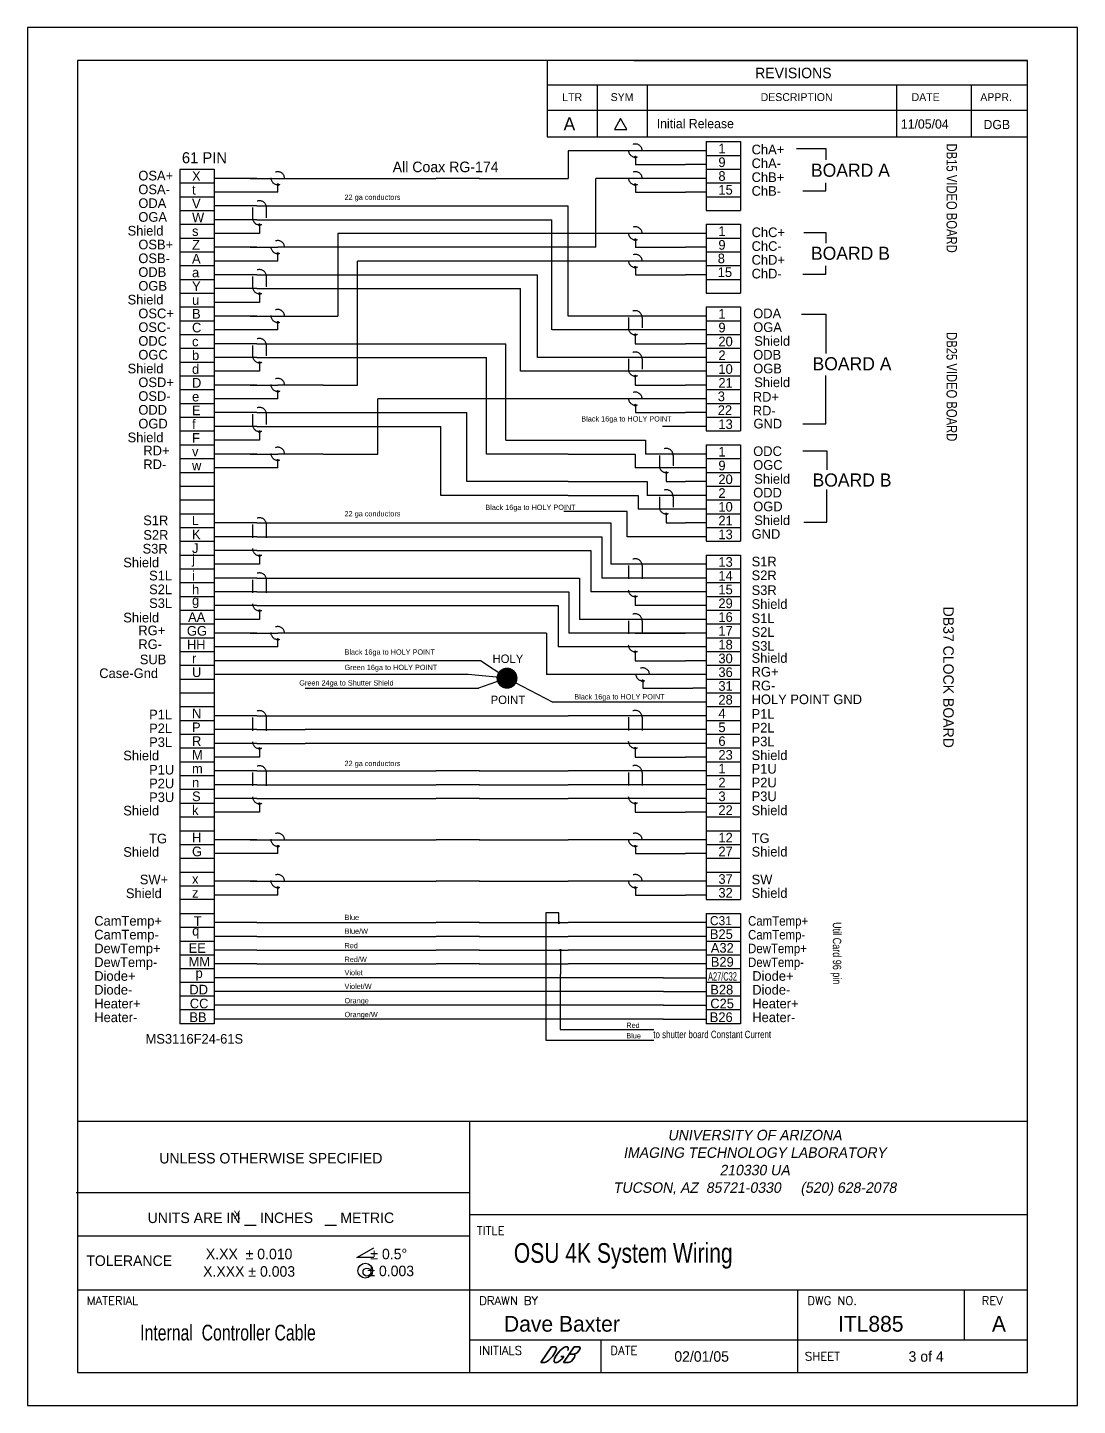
# Model space of a CAD drawing. Extents: x -3.1 to 39.9, y -12.3 to 16.6.
# Drawn here: x -0.34 to 7.66, y -12.25 to -1.75 of the extents above; entities that cross this region are included whole.
import ezdxf
from ezdxf.enums import TextEntityAlignment as Align

# ---------------------------------------------------------------- set-up
doc = ezdxf.new("R2010")
doc.units = 0
doc.header["$LTSCALE"] = 0.35
doc.header["$MEASUREMENT"] = 0
doc.linetypes.add('HIDDEN', pattern=[0.375, 0.25, -0.125])
doc.layers.add('SHEET', color=5, linetype='Continuous')
doc.styles.add('dboSignature', font='scriptc.shx', dxfattribs={"width": 0.8, "oblique": 25})
doc.styles.add('Roman', font='romans')
doc.styles.add('TECHNIC', font='te______.pfb', dxfattribs={"oblique": 10, "height": 0.18})

msp = doc.modelspace()

# ---------------------------------------------------------------- linework, layer by layer
for p, q in [((4.83, -2.619), (4.83, -3.144)), ((4.83, -2.619), (5.092, -2.619)), ((5.092, -2.619), (5.092, -3.144)), ((4.498, -2.689), (3.779, -2.689)), ((3.779, -2.689), (3.779, -2.899)), ((4.829, -2.689), (4.498, -2.689)), ((4.83, -2.724), (5.092, -2.724)), ((5.517, -2.672), (5.742, -2.672)), ((5.742, -2.672), (5.742, -2.759)), ((0.819, -2.829), (0.819, -9.341)), ((0.819, -2.829), (1.081, -2.829)), ((1.081, -2.829), (1.081, -9.341)), ((4.29, -2.794), (4.289, -2.794)), ((4.29, -2.737), (4.29, -2.794)), ((4.29, -2.794), (4.671, -2.794)), ((4.829, -2.794), (4.671, -2.794)), ((4.83, -2.829), (5.092, -2.829)), ((0.819, -2.934), (1.081, -2.934)), ((1.407, -2.899), (1.081, -2.899)), ((1.356, -2.899), (2.773, -2.899)), ((3.103, -2.899), (2.773, -2.899)), ((3.1, -2.899), (3.779, -2.899)), ((4.498, -2.899), (3.989, -2.899)), ((3.989, -3.424), (3.989, -2.899)), ((4.83, -2.899), (4.498, -2.899)), ((4.83, -2.934), (5.092, -2.934)), ((5.742, -2.995), (5.742, -2.933)), ((0.819, -3.039), (1.081, -3.039)), ((1.565, -3.004), (1.081, -3.004)), ((1.565, -3.004), (1.565, -2.947)), ((4.29, -2.947), (4.29, -3.004)), ((4.29, -3.004), (4.671, -3.004)), ((4.83, -3.004), (4.671, -3.004)), ((4.83, -3.039), (5.092, -3.039)), ((5.567, -2.995), (5.742, -2.995)), ((0.819, -3.144), (1.081, -3.144)), ((1.407, -3.109), (1.081, -3.109)), ((1.407, -3.109), (3.779, -3.109)), ((3.779, -3.949), (3.779, -3.109)), ((4.83, -3.144), (5.092, -3.144)), ((0.819, -3.249), (1.081, -3.249)), ((1.407, -3.214), (1.081, -3.214)), ((1.407, -3.214), (3.653, -3.214)), ((1.426, -3.253), (1.426, -3.319)), ((3.653, -4.054), (3.653, -3.214)), ((4.83, -3.249), (4.83, -3.774)), ((4.83, -3.249), (5.092, -3.249)), ((5.092, -3.249), (5.092, -3.774)), ((0.819, -3.354), (1.081, -3.354)), ((1.426, -3.319), (1.081, -3.319)), ((3.779, -3.319), (2.024, -3.319)), ((2.024, -3.319), (2.024, -3.949)), ((4.498, -3.319), (3.779, -3.319)), ((4.829, -3.319), (4.498, -3.319)), ((4.83, -3.354), (5.092, -3.354)), ((5.573, -3.311), (5.742, -3.311)), ((5.742, -3.311), (5.742, -3.392)), ((0.819, -3.459), (1.081, -3.459)), ((1.407, -3.424), (1.081, -3.424)), ((1.356, -3.424), (1.565, -3.424)), ((3.989, -3.424), (1.565, -3.424)), ((4.29, -3.424), (4.289, -3.424)), ((4.29, -3.367), (4.29, -3.424)), ((4.29, -3.424), (4.671, -3.424)), ((4.829, -3.424), (4.671, -3.424)), ((4.83, -3.459), (5.092, -3.459)), ((0.819, -3.564), (1.081, -3.564)), ((1.565, -3.529), (1.081, -3.529)), ((1.565, -3.529), (1.565, -3.472)), ((4.498, -3.529), (2.173, -3.529)), ((2.173, -4.474), (2.173, -3.529)), ((4.829, -3.529), (4.498, -3.529)), ((4.83, -3.564), (5.092, -3.564)), ((5.742, -3.629), (5.742, -3.567)), ((0.819, -3.669), (1.081, -3.669)), ((1.407, -3.634), (1.081, -3.634)), ((1.407, -3.634), (3.545, -3.634)), ((3.545, -4.264), (3.545, -3.634)), ((4.29, -3.577), (4.29, -3.634)), ((4.29, -3.634), (4.671, -3.634)), ((4.829, -3.634), (4.671, -3.634)), ((4.83, -3.669), (5.092, -3.669)), ((5.567, -3.629), (5.742, -3.629)), ((0.819, -3.774), (1.081, -3.774)), ((1.407, -3.739), (1.081, -3.739)), ((1.407, -3.739), (3.414, -3.739)), ((1.426, -3.778), (1.426, -3.844)), ((3.414, -4.369), (3.414, -3.739)), ((4.83, -3.774), (5.092, -3.774)), ((0.819, -3.879), (1.081, -3.879)), ((1.426, -3.844), (1.081, -3.844)), ((4.83, -3.879), (4.83, -4.824)), ((4.83, -3.879), (5.092, -3.879)), ((5.092, -3.879), (5.092, -4.824)), ((0.819, -3.984), (1.081, -3.984)), ((1.407, -3.949), (1.081, -3.949)), ((1.356, -3.949), (2.024, -3.949)), ((4.498, -3.949), (3.779, -3.949)), ((4.83, -3.949), (4.498, -3.949)), ((4.83, -3.984), (5.092, -3.984)), ((5.555, -3.933), (5.742, -3.933)), ((5.742, -3.933), (5.742, -4.233)), ((0.819, -4.089), (1.081, -4.089)), ((1.565, -4.054), (1.081, -4.054)), ((1.565, -4.054), (1.565, -3.997)), ((4.498, -4.054), (3.653, -4.054)), ((4.289, -4.091), (4.289, -4.159)), ((4.829, -4.054), (4.498, -4.054)), ((4.83, -4.089), (5.092, -4.089)), ((0.819, -4.194), (1.081, -4.194)), ((1.407, -4.159), (1.081, -4.159)), ((1.407, -4.159), (3.304, -4.159)), ((3.304, -4.895), (3.304, -4.159)), ((4.289, -4.159), (4.671, -4.159)), ((4.83, -4.159), (4.671, -4.159)), ((4.83, -4.194), (5.092, -4.194)), ((0.819, -4.299), (1.081, -4.299)), ((1.407, -4.264), (1.081, -4.264)), ((1.407, -4.264), (3.156, -4.264)), ((1.426, -4.303), (1.426, -4.369)), ((3.156, -5), (3.156, -4.264)), ((4.498, -4.264), (3.545, -4.264)), ((4.83, -4.264), (4.498, -4.264)), ((4.83, -4.299), (5.092, -4.299)), ((0.819, -4.404), (1.081, -4.404)), ((1.426, -4.369), (1.081, -4.369)), ((4.498, -4.369), (3.414, -4.369)), ((4.289, -4.406), (4.289, -4.474)), ((4.829, -4.369), (4.498, -4.369)), ((4.83, -4.404), (5.092, -4.404)), ((5.742, -4.77), (5.742, -4.401)), ((0.819, -4.509), (1.081, -4.509)), ((1.407, -4.474), (1.081, -4.474)), ((1.356, -4.474), (1.565, -4.474)), ((1.91, -4.474), (1.565, -4.474)), ((1.91, -4.474), (2.173, -4.474)), ((4.289, -4.474), (4.671, -4.474)), ((4.83, -4.474), (4.671, -4.474)), ((4.83, -4.509), (5.092, -4.509)), ((0.819, -4.614), (1.081, -4.614)), ((1.565, -4.579), (1.081, -4.579)), ((1.565, -4.579), (1.565, -4.523)), ((4.498, -4.579), (2.328, -4.579)), ((2.328, -5), (2.328, -4.579)), ((4.829, -4.579), (4.498, -4.579)), ((4.83, -4.614), (5.092, -4.614)), ((0.819, -4.719), (1.081, -4.719)), ((1.407, -4.684), (1.081, -4.684)), ((1.407, -4.684), (3.005, -4.684)), ((3.005, -5.21), (3.005, -4.684)), ((4.29, -4.628), (4.29, -4.684)), ((4.29, -4.684), (4.671, -4.684)), ((4.829, -4.684), (4.671, -4.684)), ((4.83, -4.719), (5.092, -4.719)), ((0.819, -4.824), (1.081, -4.824)), ((1.407, -4.789), (1.081, -4.789)), ((1.407, -4.789), (2.807, -4.789)), ((1.426, -4.829), (1.426, -4.895)), ((2.807, -5.315), (2.807, -4.789)), ((4.829, -4.789), (4.498, -4.789)), ((4.83, -4.824), (5.092, -4.824)), ((5.567, -4.77), (5.742, -4.77)), ((0.819, -4.929), (1.081, -4.929)), ((1.426, -4.895), (1.081, -4.895)), ((3.304, -4.895), (4.367, -4.895)), ((4.367, -4.895), (4.367, -5)), ((4.83, -4.929), (4.83, -5.665)), ((4.83, -4.929), (5.092, -4.929)), ((5.092, -4.929), (5.092, -5.665)), ((0.819, -5.034), (1.081, -5.034)), ((1.407, -5), (1.081, -5)), ((1.356, -5), (1.565, -5)), ((1.91, -5), (1.565, -5)), ((1.91, -5), (2.328, -5)), ((3.779, -5), (3.156, -5)), ((3.779, -5), (4.289, -5)), ((4.289, -5), (4.289, -5.105)), ((4.735, -5), (4.367, -5)), ((4.83, -5), (4.735, -5)), ((4.83, -5.034), (5.092, -5.034)), ((4.83, -5.034), (5.092, -5.034)), ((5.567, -4.976), (5.748, -4.976)), ((5.748, -4.976), (5.748, -5.12)), ((0.819, -5.14), (1.081, -5.14)), ((1.565, -5.105), (1.081, -5.105)), ((1.565, -5.105), (1.565, -5.048)), ((4.735, -5.105), (4.289, -5.105)), ((4.526, -5.141), (4.526, -5.21)), ((4.829, -5.105), (4.735, -5.105)), ((4.83, -5.14), (5.092, -5.14)), ((0.819, -5.245), (1.081, -5.245)), ((3.779, -5.21), (3.005, -5.21)), ((3.779, -5.21), (4.379, -5.21)), ((4.379, -5.21), (4.379, -5.315)), ((4.526, -5.21), (4.671, -5.21)), ((4.83, -5.21), (4.671, -5.21)), ((4.83, -5.245), (5.092, -5.245)), ((0.819, -5.35), (1.081, -5.35)), ((3.779, -5.315), (2.807, -5.315)), ((3.779, -5.315), (4.312, -5.315)), ((4.312, -5.315), (4.312, -5.42)), ((4.735, -5.315), (4.379, -5.315)), ((4.83, -5.315), (4.735, -5.315)), ((4.83, -5.35), (5.092, -5.35)), ((5.748, -5.518), (5.748, -5.269)), ((0.819, -5.455), (1.081, -5.455)), ((4.228, -5.437), (3.746, -5.437)), ((4.228, -5.63), (4.228, -5.437)), ((4.735, -5.42), (4.312, -5.42)), ((4.526, -5.456), (4.526, -5.525)), ((4.829, -5.42), (4.735, -5.42)), ((4.83, -5.455), (5.092, -5.455)), ((0.819, -5.56), (1.081, -5.56)), ((1.407, -5.525), (1.081, -5.525)), ((1.407, -5.525), (4.104, -5.525)), ((4.104, -5.525), (4.104, -5.84)), ((4.526, -5.525), (4.671, -5.525)), ((4.83, -5.525), (4.671, -5.525)), ((4.83, -5.56), (5.092, -5.56)), ((5.573, -5.518), (5.748, -5.518)), ((0.819, -5.665), (1.081, -5.665)), ((1.407, -5.63), (1.081, -5.63)), ((1.407, -5.63), (4.034, -5.63)), ((4.034, -5.63), (4.034, -5.945)), ((4.498, -5.63), (4.228, -5.63)), ((4.829, -5.63), (4.498, -5.63)), ((4.83, -5.665), (5.092, -5.665)), ((0.819, -5.77), (1.081, -5.77)), ((1.407, -5.735), (1.081, -5.735)), ((1.407, -5.735), (3.951, -5.735)), ((1.426, -5.774), (1.426, -5.84)), ((3.951, -5.735), (3.951, -6.05)), ((4.83, -5.77), (4.83, -8.395)), ((4.83, -5.77), (5.092, -5.77)), ((5.092, -5.77), (5.092, -8.395)), ((0.819, -5.875), (1.081, -5.875)), ((1.426, -5.84), (1.081, -5.84)), ((4.498, -5.84), (4.104, -5.84)), ((4.829, -5.84), (4.498, -5.84)), ((4.83, -5.875), (5.092, -5.875)), ((0.819, -5.98), (1.081, -5.98)), ((1.407, -5.945), (1.081, -5.945)), ((1.407, -5.945), (3.865, -5.945)), ((3.865, -5.945), (3.865, -6.26)), ((4.498, -5.945), (4.034, -5.945)), ((4.829, -5.945), (4.498, -5.945)), ((4.83, -5.98), (5.092, -5.98)), ((4.83, -5.98), (5.092, -5.98)), ((0.819, -6.085), (1.081, -6.085)), ((1.407, -6.05), (1.081, -6.05)), ((1.407, -6.05), (3.782, -6.05)), ((3.782, -6.05), (3.782, -6.365)), ((4.498, -6.05), (3.951, -6.05)), ((4.289, -6.086), (4.289, -6.155)), ((4.829, -6.05), (4.498, -6.05)), ((4.83, -6.085), (5.092, -6.085)), ((0.819, -6.19), (1.081, -6.19)), ((1.407, -6.155), (1.081, -6.155)), ((1.407, -6.155), (3.701, -6.155)), ((1.426, -6.194), (1.426, -6.26)), ((3.701, -6.155), (3.701, -6.47)), ((4.829, -6.155), (4.289, -6.155)), ((4.83, -6.19), (5.092, -6.19)), ((0.819, -6.295), (1.081, -6.295)), ((1.426, -6.26), (1.081, -6.26)), ((4.498, -6.26), (3.865, -6.26)), ((4.829, -6.26), (4.498, -6.26)), ((4.83, -6.295), (5.092, -6.295)), ((0.819, -6.4), (1.081, -6.4)), ((1.407, -6.365), (1.081, -6.365)), ((1.356, -6.365), (1.565, -6.365)), ((3.614, -6.365), (1.565, -6.365)), ((3.614, -6.365), (3.614, -6.68)), ((4.498, -6.365), (3.782, -6.365)), ((4.289, -6.365), (4.671, -6.365)), ((4.829, -6.365), (4.498, -6.365)), ((4.83, -6.4), (5.092, -6.4)), ((0.819, -6.505), (1.081, -6.505)), ((1.565, -6.47), (1.081, -6.47)), ((1.565, -6.47), (1.565, -6.413)), ((4.498, -6.47), (3.701, -6.47)), ((4.289, -6.507), (4.289, -6.575)), ((4.829, -6.47), (4.498, -6.47)), ((4.83, -6.505), (5.092, -6.505)), ((0.819, -6.61), (1.081, -6.61)), ((3.11, -6.575), (1.081, -6.575)), ((3.312, -6.708), (3.11, -6.575)), ((4.289, -6.575), (4.671, -6.575)), ((4.829, -6.575), (4.671, -6.575)), ((4.83, -6.61), (5.092, -6.61)), ((0.819, -6.715), (1.081, -6.715)), ((3.016, -6.68), (1.081, -6.68)), ((3.312, -6.708), (3.016, -6.68)), ((3.312, -6.708), (3.096, -6.785)), ((3.312, -6.708), (3.662, -6.89)), ((4.555, -6.68), (3.614, -6.68)), ((4.83, -6.68), (4.555, -6.68)), ((4.83, -6.715), (5.092, -6.715)), ((0.819, -6.82), (1.081, -6.82)), ((1.773, -6.785), (2.57, -6.785)), ((2.57, -6.785), (3.096, -6.785)), ((4.346, -6.728), (4.346, -6.785)), ((4.346, -6.785), (4.727, -6.785)), ((4.83, -6.785), (4.727, -6.785)), ((4.83, -6.82), (5.092, -6.82)), ((0.819, -6.925), (1.081, -6.925)), ((4.829, -6.89), (3.662, -6.89)), ((4.83, -6.925), (5.092, -6.925)), ((0.819, -7.03), (1.081, -7.03)), ((1.407, -6.995), (1.081, -6.995)), ((1.407, -6.995), (1.773, -6.995)), ((1.773, -6.995), (3.779, -6.995)), ((4.498, -6.995), (3.779, -6.995)), ((4.829, -6.995), (4.498, -6.995)), ((4.83, -7.03), (5.092, -7.03)), ((0.819, -7.135), (1.081, -7.135)), ((1.407, -7.1), (1.081, -7.1)), ((1.407, -7.1), (1.773, -7.1)), ((3.779, -7.1), (1.773, -7.1)), ((4.498, -7.1), (3.779, -7.1)), ((4.829, -7.1), (4.498, -7.1)), ((4.83, -7.135), (5.092, -7.135)), ((0.819, -7.24), (1.081, -7.24)), ((1.407, -7.205), (1.081, -7.205)), ((1.407, -7.205), (1.773, -7.205)), ((1.426, -7.244), (1.426, -7.31)), ((3.779, -7.205), (1.773, -7.205)), ((4.498, -7.205), (3.779, -7.205)), ((4.289, -7.242), (4.289, -7.31)), ((4.829, -7.205), (4.498, -7.205)), ((4.83, -7.24), (5.092, -7.24)), ((0.819, -7.345), (1.081, -7.345)), ((1.426, -7.31), (1.081, -7.31)), ((4.289, -7.31), (4.671, -7.31)), ((4.829, -7.31), (4.671, -7.31)), ((4.83, -7.345), (5.092, -7.345)), ((0.819, -7.45), (1.081, -7.45)), ((1.407, -7.415), (1.081, -7.415)), ((1.407, -7.415), (2.773, -7.415)), ((3.103, -7.415), (2.773, -7.415)), ((3.1, -7.415), (3.779, -7.415)), ((4.498, -7.415), (3.779, -7.415)), ((4.829, -7.415), (4.498, -7.415)), ((4.83, -7.45), (5.092, -7.45)), ((0.819, -7.555), (1.081, -7.555)), ((1.407, -7.52), (1.081, -7.52)), ((1.407, -7.52), (2.773, -7.52)), ((3.103, -7.52), (2.773, -7.52)), ((3.1, -7.52), (3.779, -7.52)), ((4.498, -7.52), (3.779, -7.52)), ((4.829, -7.52), (4.498, -7.52)), ((4.83, -7.555), (5.092, -7.555)), ((0.819, -7.66), (1.081, -7.66)), ((1.407, -7.625), (1.081, -7.625)), ((1.407, -7.625), (2.773, -7.625)), ((1.426, -7.665), (1.426, -7.73)), ((3.103, -7.625), (2.773, -7.625)), ((3.1, -7.625), (3.779, -7.625)), ((4.498, -7.625), (3.779, -7.625)), ((4.289, -7.662), (4.289, -7.73)), ((4.829, -7.625), (4.498, -7.625)), ((4.83, -7.66), (5.092, -7.66)), ((0.819, -7.765), (1.081, -7.765)), ((1.426, -7.73), (1.081, -7.73)), ((4.289, -7.73), (4.671, -7.73)), ((4.829, -7.73), (4.671, -7.73)), ((4.83, -7.765), (5.092, -7.765)), ((0.819, -7.87), (1.081, -7.87)), ((0.819, -7.87), (1.081, -7.87)), ((4.83, -7.87), (5.092, -7.87)), ((0.819, -7.975), (1.081, -7.975)), ((1.407, -7.94), (1.081, -7.94)), ((1.356, -7.94), (2.773, -7.94)), ((3.103, -7.94), (2.773, -7.94)), ((3.1, -7.94), (3.779, -7.94)), ((4.498, -7.94), (3.779, -7.94)), ((4.829, -7.94), (4.498, -7.94)), ((4.83, -7.975), (5.092, -7.975)), ((0.819, -8.08), (1.081, -8.08)), ((1.565, -8.045), (1.081, -8.045)), ((1.565, -8.045), (1.565, -7.989)), ((4.29, -7.989), (4.29, -8.045)), ((4.29, -8.045), (4.671, -8.045)), ((4.829, -8.045), (4.671, -8.045)), ((4.83, -8.08), (5.092, -8.08)), ((0.819, -8.185), (1.081, -8.185)), ((4.83, -8.185), (5.092, -8.185)), ((0.819, -8.29), (1.081, -8.29)), ((1.407, -8.256), (1.081, -8.256)), ((1.356, -8.256), (2.773, -8.256)), ((3.103, -8.256), (2.773, -8.256)), ((3.1, -8.256), (3.779, -8.256)), ((4.498, -8.256), (3.779, -8.256)), ((4.829, -8.256), (4.498, -8.256)), ((4.83, -8.29), (5.092, -8.29)), ((1.081, -8.395), (0.819, -8.395)), ((1.565, -8.361), (1.081, -8.361)), ((1.565, -8.361), (1.565, -8.304)), ((4.29, -8.304), (4.29, -8.361)), ((4.29, -8.361), (4.671, -8.361)), ((4.829, -8.361), (4.671, -8.361)), ((4.83, -8.395), (5.092, -8.395)), ((0.819, -8.501), (1.081, -8.501)), ((3.608, -8.495), (3.608, -9.466)), ((3.706, -8.495), (3.608, -8.495)), ((3.706, -8.571), (3.706, -8.495)), ((4.83, -8.501), (4.83, -9.341)), ((4.83, -8.501), (5.092, -8.501)), ((5.092, -8.501), (5.092, -9.341)), ((0.819, -8.606), (1.081, -8.606)), ((1.407, -8.571), (1.081, -8.571)), ((1.407, -8.571), (2.773, -8.571)), ((3.103, -8.571), (2.773, -8.571)), ((3.1, -8.571), (3.779, -8.571)), ((4.498, -8.571), (3.779, -8.571)), ((4.829, -8.571), (4.498, -8.571)), ((4.83, -8.606), (5.092, -8.606)), ((0.819, -8.711), (1.081, -8.711)), ((1.407, -8.676), (1.081, -8.676)), ((1.407, -8.676), (2.773, -8.676)), ((3.103, -8.676), (2.773, -8.676)), ((3.1, -8.676), (3.779, -8.676)), ((4.498, -8.676), (3.779, -8.676)), ((4.829, -8.676), (4.498, -8.676)), ((4.83, -8.711), (5.092, -8.711)), ((0.819, -8.816), (1.081, -8.816)), ((1.407, -8.781), (1.081, -8.781)), ((1.407, -8.781), (2.773, -8.781)), ((3.103, -8.781), (2.773, -8.781)), ((3.1, -8.781), (3.779, -8.781)), ((3.72, -8.781), (3.72, -8.963)), ((4.498, -8.781), (3.779, -8.781)), ((4.829, -8.781), (4.498, -8.781)), ((4.83, -8.816), (5.092, -8.816)), ((0.819, -8.921), (1.081, -8.921)), ((1.407, -8.886), (1.081, -8.886)), ((1.407, -8.886), (2.773, -8.886)), ((3.103, -8.886), (2.773, -8.886)), ((3.1, -8.886), (3.779, -8.886)), ((4.498, -8.886), (3.779, -8.886)), ((4.829, -8.886), (4.498, -8.886)), ((4.83, -8.921), (5.092, -8.921)), ((1.081, -9.026), (0.819, -9.026)), ((4.504, -8.991), (1.081, -8.991)), ((3.716, -8.963), (3.716, -9.386)), ((3.72, -8.963), (3.716, -8.963)), ((4.504, -8.991), (4.83, -8.991)), ((5.092, -9.026), (4.83, -9.026)), ((1.081, -9.131), (0.819, -9.131)), ((4.504, -9.096), (1.081, -9.096)), ((4.504, -9.096), (4.83, -9.096)), ((5.092, -9.131), (4.83, -9.131)), ((1.081, -9.236), (0.819, -9.236)), ((4.504, -9.201), (1.081, -9.201)), ((4.504, -9.201), (4.83, -9.201)), ((5.092, -9.236), (4.83, -9.236)), ((1.081, -9.341), (0.819, -9.341)), ((4.504, -9.306), (1.081, -9.306)), ((4.504, -9.306), (4.83, -9.306)), ((5.092, -9.341), (4.83, -9.341)), ((3.716, -9.386), (4.43, -9.386)), ((3.608, -9.466), (4.43, -9.466))]:
    msp.add_line(p, q)
at = {"linetype": 'HIDDEN'}
for p, q in [((1.373, -3.122), (1.373, -3.201)), ((1.478, -3.122), (1.478, -3.201)), ((1.373, -3.647), (1.373, -3.726)), ((1.478, -3.647), (1.478, -3.726)), ((4.237, -3.96), (4.237, -4.038)), ((4.342, -3.96), (4.342, -4.038)), ((1.373, -4.172), (1.373, -4.251)), ((1.478, -4.172), (1.478, -4.251)), ((4.237, -4.275), (4.237, -4.353)), ((4.342, -4.275), (4.342, -4.353)), ((1.373, -4.697), (1.373, -4.776)), ((1.478, -4.697), (1.478, -4.776)), ((4.474, -5.01), (4.474, -5.089)), ((4.579, -5.01), (4.579, -5.089)), ((4.474, -5.325), (4.474, -5.404)), ((4.579, -5.325), (4.579, -5.404)), ((1.373, -5.538), (1.373, -5.721)), ((1.478, -5.538), (1.478, -5.721)), ((4.237, -5.85), (4.237, -6.034)), ((4.342, -5.85), (4.342, -6.034)), ((1.373, -5.958), (1.373, -6.142)), ((1.478, -5.958), (1.478, -6.142)), ((4.237, -6.27), (4.237, -6.454)), ((4.342, -6.27), (4.342, -6.454)), ((1.373, -7.008), (1.373, -7.192)), ((1.478, -7.008), (1.478, -7.192)), ((4.237, -7.006), (4.237, -7.189)), ((4.342, -7.006), (4.342, -7.189)), ((1.373, -7.428), (1.373, -7.612)), ((1.478, -7.428), (1.478, -7.612)), ((4.237, -7.426), (4.237, -7.609)), ((4.342, -7.426), (4.342, -7.609))]:
    msp.add_line(p, q, dxfattribs=at)
for points, const_width in [([(4.284, -2.737, 1), (4.295, -2.737, 1)], 0.0105), ([(1.56, -2.947, 1), (1.571, -2.947, 1)], 0.0105), ([(4.284, -2.947, 1), (4.295, -2.947, 1)], 0.0105), ([(1.42, -3.253, 1), (1.431, -3.253, 1)], 0.0105), ([(4.284, -3.367, 1), (4.295, -3.367, 1)], 0.0105), ([(1.56, -3.472, 1), (1.57, -3.472, 1)], 0.0105), ([(4.284, -3.577, 1), (4.295, -3.577, 1)], 0.0105), ([(1.42, -3.778, 1), (1.431, -3.778, 1)], 0.0105), ([(1.56, -3.997, 1), (1.571, -3.997, 1)], 0.0105), ([(4.284, -4.091, 1), (4.294, -4.091, 1)], 0.0105), ([(1.42, -4.303, 1), (1.431, -4.303, 1)], 0.0105), ([(4.284, -4.406, 1), (4.294, -4.406, 1)], 0.0105), ([(1.56, -4.523, 1), (1.57, -4.523, 1)], 0.0105), ([(4.284, -4.628, 1), (4.295, -4.628, 1)], 0.0105), ([(1.42, -4.829, 1), (1.431, -4.829, 1)], 0.0105), ([(1.56, -5.048, 1), (1.57, -5.048, 1)], 0.0105), ([(4.521, -5.141, 1), (4.531, -5.141, 1)], 0.0105), ([(4.521, -5.456, 1), (4.531, -5.456, 1)], 0.0105), ([(1.42, -5.774, 1), (1.431, -5.774, 1)], 0.0105), ([(4.284, -6.086, 1), (4.294, -6.086, 1)], 0.0105), ([(1.42, -6.194, 1), (1.431, -6.194, 1)], 0.0105), ([(1.56, -6.413, 1), (1.57, -6.413, 1)], 0.0105), ([(4.284, -6.507, 1), (4.294, -6.507, 1)], 0.0105), ([(3.272, -6.708, 1), (3.352, -6.708, 1)], 0.0804), ([(4.34, -6.728, 1), (4.351, -6.728, 1)], 0.0105), ([(1.42, -7.244, 1), (1.431, -7.244, 1)], 0.0105), ([(4.284, -7.242, 1), (4.294, -7.242, 1)], 0.0105), ([(1.42, -7.665, 1), (1.431, -7.665, 1)], 0.0105), ([(4.284, -7.662, 1), (4.294, -7.662, 1)], 0.0105), ([(1.56, -7.989, 1), (1.571, -7.989, 1)], 0.0105), ([(4.284, -7.989, 1), (4.295, -7.989, 1)], 0.0105), ([(1.56, -8.304, 1), (1.571, -8.304, 1)], 0.0105), ([(4.284, -8.304, 1), (4.295, -8.304, 1)], 0.0105), ([(3.701, -8.571, 1), (3.712, -8.571, 1)], 0.0105), ([(3.715, -8.781, 1), (3.725, -8.781, 1)], 0.0105)]:
    msp.add_lwpolyline(points, format="xyb", close=True, dxfattribs=dict(const_width=const_width))
for centre, start, end in [((4.29, -2.69), 0, 180), ((4.29, -2.685), 180, 0), ((1.565, -2.901), 0, 180), ((1.565, -2.895), 180, 0), ((4.29, -2.901), 0, 180), ((4.29, -2.895), 180, 0), ((1.426, -3.122), 0, 180), ((1.426, -3.201), 180, 0), ((4.29, -3.321), 0, 180), ((4.29, -3.315), 180, 0), ((1.565, -3.426), 0, 180), ((1.565, -3.42), 180, 0), ((4.29, -3.531), 0, 180), ((4.29, -3.525), 180, 0), ((1.426, -3.647), 0, 180), ((1.426, -3.726), 180, 0), ((1.565, -3.951), 0, 180), ((1.565, -3.945), 180, 0), ((4.289, -3.96), 0, 180), ((4.289, -4.038), 180, 0), ((1.426, -4.172), 0, 180), ((1.426, -4.251), 180, 0), ((4.289, -4.275), 0, 180), ((4.289, -4.353), 180, 0), ((1.565, -4.476), 0, 180), ((1.565, -4.47), 180, 0), ((4.29, -4.581), 0, 180), ((4.29, -4.575), 180, 0), ((1.426, -4.697), 0, 180), ((1.426, -4.776), 180, 0), ((1.565, -5.001), 0, 180), ((1.565, -4.995), 180, 0), ((4.526, -5.01), 0, 180), ((4.526, -5.089), 180, 0), ((4.526, -5.325), 0, 180), ((4.526, -5.404), 180, 0), ((1.426, -5.538), 0, 180), ((1.426, -5.721), 180, 0), ((4.289, -5.85), 0, 180), ((1.426, -5.958), 0, 180), ((4.289, -6.034), 180, 0), ((1.426, -6.142), 180, 0), ((4.289, -6.27), 0, 180), ((1.565, -6.367), 0, 180), ((1.565, -6.361), 180, 0), ((4.289, -6.454), 180, 0), ((4.346, -6.682), 0, 180), ((4.346, -6.676), 180, 0), ((1.426, -7.008), 0, 180), ((4.289, -7.006), 0, 180), ((1.426, -7.192), 180, 0), ((4.289, -7.189), 180, 0), ((1.426, -7.428), 0, 180), ((4.289, -7.426), 0, 180), ((1.426, -7.612), 180, 0), ((4.289, -7.609), 180, 0), ((1.565, -7.942), 0, 180), ((1.565, -7.936), 180, 0), ((4.29, -7.942), 0, 180), ((4.29, -7.936), 180, 0), ((1.565, -8.257), 0, 180), ((1.565, -8.251), 180, 0), ((4.29, -8.257), 0, 180), ((4.29, -8.251), 180, 0)]:
    msp.add_arc(centre, 0.0525, start, end, dxfattribs=at)
at = {"layer": 'SHEET'}
for p, q in [((7.659, -1.75), (-0.341, -1.75)), ((-0.341, -1.75), (-0.341, -12.25)), ((7.659, -12.25), (7.659, -1.75)), ((7.279, -2), (0.039, -2)), ((0.039, -2), (0.039, -12)), ((3.619, -2), (3.619, -2.583)), ((4.279, -2), (7.279, -2)), ((7.279, -12), (7.279, -2)), ((7.279, -2.19), (3.619, -2.19)), ((3.999, -2.19), (3.999, -2.583)), ((4.379, -2.19), (4.379, -2.583)), ((6.279, -2.19), (6.279, -2.583)), ((6.849, -2.19), (6.849, -2.583)), ((3.619, -2.38), (7.279, -2.38)), ((4.177, -2.444), (4.13, -2.528)), ((4.224, -2.528), (4.177, -2.444)), ((3.619, -2.583), (7.279, -2.583)), ((4.13, -2.528), (4.224, -2.528)), ((0.039, -10.084), (7.279, -10.084)), ((3.029, -12), (3.029, -10.084)), ((3.029, -10.63), (0.029, -10.63)), ((3.029, -10.63), (0.039, -10.63)), ((3.029, -10.794), (7.279, -10.794)), ((0.039, -10.957), (3.029, -10.957)), ((2.169, -11.123), (2.298, -11.048)), ((2.298, -11.123), (2.169, -11.123)), ((0.039, -11.37), (7.279, -11.37)), ((5.529, -12), (5.529, -11.37)), ((6.799, -11.75), (6.799, -11.37)), ((3.029, -11.75), (7.279, -11.75)), ((4.029, -12), (4.029, -11.75)), ((0.039, -12), (7.279, -12)), ((-0.341, -12.25), (7.659, -12.25))]:
    msp.add_line(p, q, dxfattribs=at)
for centre, radius in [((2.232, -11.223), 0.0562), ((2.245, -11.234), 0.0301)]:
    msp.add_circle(centre, radius, dxfattribs=at)

# ---------------------------------------------------------------- texts
for s, height, p in [('A', 0.1, (3.743, -2.534)), ('Initial Release', 0.07, (4.453, -2.517)), ('11/05/04', 0.07, (6.313, -2.52)), ('DGB', 0.07, (6.943, -2.524)), ('61 PIN', 0.084, (0.835, -2.784)), ('1', 0.0735, (4.923, -2.708)), ('ChA+', 0.0735, (5.176, -2.716)), ('All Coax RG-174 ', 0.08042, (2.441, -2.852)), ('9', 0.0735, (4.923, -2.813)), ('ChA-', 0.0735, (5.176, -2.821)), ('BOARD A', 0.1, (5.628, -2.887)), ('OSA+', 0.0735, (0.503, -2.915)), ('X', 0.0735, (0.912, -2.918)), ('8', 0.0735, (4.923, -2.918)), ('ChB+', 0.0735, (5.176, -2.927)), ('OSA-', 0.0735, (0.503, -3.02)), ('t', 0.0735, (0.912, -3.023)), ('22 ga conductors', 0.04021, (2.074, -3.063)), ('15', 0.0735, (4.923, -3.023)), ('ChB-', 0.0735, (5.176, -3.032)), ('ODA', 0.0735, (0.503, -3.125)), ('V', 0.0735, (0.912, -3.128)), ('OGA', 0.0735, (0.503, -3.23)), ('W', 0.0735, (0.912, -3.233)), ('Shield', 0.0735, (0.421, -3.335)), ('s', 0.0735, (0.912, -3.338)), ('1', 0.0735, (4.923, -3.338)), ('ChC+', 0.0735, (5.176, -3.347)), ('OSB+', 0.0735, (0.503, -3.44)), ('Z', 0.0735, (0.912, -3.443)), ('9', 0.0735, (4.923, -3.443)), ('ChC-', 0.0735, (5.176, -3.452)), ('BOARD B', 0.1, (5.628, -3.52)), ('OSB-', 0.0735, (0.503, -3.545)), ('A', 0.0735, (0.912, -3.548)), ('8', 0.0735, (4.918, -3.546)), ('ChD+', 0.0735, (5.176, -3.557)), ('ODB', 0.0735, (0.503, -3.65)), ('a', 0.0735, (0.912, -3.653)), ('15', 0.0735, (4.918, -3.651)), ('ChD-', 0.0735, (5.176, -3.662)), ('OGB', 0.0735, (0.503, -3.755)), ('Y', 0.0735, (0.912, -3.758)), ('Shield', 0.0735, (0.421, -3.86)), ('u', 0.0735, (0.912, -3.863)), ('OSC+', 0.0735, (0.503, -3.965)), ('B', 0.0735, (0.912, -3.968)), ('1', 0.0735, (4.923, -3.968)), ('ODA', 0.0735, (5.188, -3.965)), ('OSC-', 0.0735, (0.503, -4.07)), ('C', 0.0735, (0.912, -4.073)), ('9', 0.0735, (4.923, -4.073)), ('OGA', 0.0735, (5.188, -4.07)), ('ODC', 0.0735, (0.503, -4.175)), ('c', 0.0735, (0.912, -4.179)), ('20', 0.0735, (4.923, -4.179)), ('Shield', 0.0735, (5.196, -4.175)), ('OGC', 0.0735, (0.503, -4.28)), ('b', 0.0735, (0.912, -4.284)), ('2', 0.0735, (4.923, -4.284)), ('ODB', 0.0735, (5.188, -4.28)), ('BOARD A', 0.1, (5.64, -4.362)), ('Shield', 0.0735, (0.421, -4.385)), ('d', 0.0735, (0.912, -4.389)), ('10', 0.0735, (4.923, -4.389)), ('OGB', 0.0735, (5.188, -4.385)), ('OSD+', 0.0735, (0.503, -4.49)), ('D', 0.0735, (0.912, -4.494)), ('21', 0.0735, (4.923, -4.494)), ('Shield', 0.0735, (5.196, -4.49)), ('OSD-', 0.0735, (0.503, -4.595)), ('e', 0.0735, (0.912, -4.599)), ('3', 0.0735, (4.918, -4.597)), ('RD+', 0.0735, (5.185, -4.601)), ('ODD', 0.0735, (0.503, -4.7)), ('E', 0.0735, (0.912, -4.704)), ('Black 16ga to HOLY POINT', 0.04021, (3.878, -4.752)), ('22', 0.0735, (4.918, -4.702)), ('RD-', 0.0735, (5.185, -4.706)), ('OGD', 0.0735, (0.503, -4.805)), ('f', 0.0735, (0.912, -4.809)), ('13', 0.0735, (4.923, -4.809)), ('GND', 0.0735, (5.19, -4.805)), ('Shield', 0.0735, (0.421, -4.91)), ('F', 0.0735, (0.912, -4.914)), ('RD+', 0.0735, (0.541, -5.01)), ('v', 0.0735, (0.912, -5.017)), ('1', 0.0735, (4.923, -5.019)), ('ODC', 0.0735, (5.188, -5.015)), ('RD-', 0.0735, (0.541, -5.115)), ('w', 0.0735, (0.912, -5.124)), ('9', 0.0735, (4.923, -5.124)), ('OGC', 0.0735, (5.188, -5.12)), ('20', 0.0735, (4.923, -5.229)), ('Shield', 0.0735, (5.196, -5.226)), ('BOARD B', 0.1, (5.64, -5.248)), ('2', 0.0735, (4.923, -5.334)), ('ODD', 0.0735, (5.188, -5.331)), ('22 ga conductors', 0.04021, (2.074, -5.475)), ('Black 16ga to HOLY POINT', 0.04021, (3.147, -5.426)), ('10', 0.0735, (4.923, -5.439)), ('OGD', 0.0735, (5.188, -5.436)), ('S1R', 0.0735, (0.54, -5.542)), ('L', 0.0684, (0.912, -5.54)), ('21', 0.0735, (4.923, -5.544)), ('Shield', 0.0735, (5.196, -5.541)), ('S2R', 0.0735, (0.541, -5.653)), ('K', 0.0735, (0.912, -5.649)), ('13', 0.0735, (4.923, -5.649)), ('GND', 0.0735, (5.176, -5.646)), ('S3R', 0.0735, (0.535, -5.758)), ('j', 0.0735, (0.912, -5.837)), ('J', 0.0735, (0.912, -5.754)), ('Shield', 0.0735, (0.388, -5.863)), ('13', 0.0735, (4.923, -5.859)), ('S1R', 0.0735, (5.176, -5.856)), ('S1L', 0.0735, (0.585, -5.963)), ('i', 0.0735, (0.912, -5.964)), ('14', 0.0735, (4.923, -5.964)), ('S2R', 0.0735, (5.176, -5.961)), ('S2L', 0.0735, (0.585, -6.068)), ('h', 0.0735, (0.912, -6.069)), ('15', 0.0735, (4.923, -6.069)), ('S3R', 0.0735, (5.176, -6.074)), ('S3L', 0.0735, (0.585, -6.173)), ('g', 0.0735, (0.912, -6.152)), ('29', 0.0735, (4.923, -6.174)), ('Shield', 0.0735, (5.176, -6.18)), ('Shield', 0.0735, (0.388, -6.283)), ('AA', 0.0735, (0.882, -6.279)), ('16', 0.0735, (4.923, -6.279)), ('S1L', 0.0735, (5.176, -6.288)), ('RG+', 0.0735, (0.503, -6.381)), ('GG', 0.0735, (0.873, -6.384)), ('17', 0.0735, (4.923, -6.384)), ('S2L', 0.0735, (5.176, -6.393)), ('RG-', 0.0735, (0.503, -6.486)), ('HH', 0.0735, (0.873, -6.489)), ('Black 16ga to HOLY POINT', 0.04021, (2.074, -6.529)), ('18', 0.0735, (4.923, -6.489)), ('S3L', 0.0735, (5.176, -6.499)), ('SUB', 0.0735, (0.514, -6.602)), ('r', 0.0735, (0.912, -6.594)), ('Green 16ga to HOLY POINT', 0.04021, (2.074, -6.646)), ('30', 0.0735, (4.923, -6.594)), ('Shield', 0.0735, (5.176, -6.591)), ('Case-Gnd', 0.0735, (0.205, -6.707)), ('U', 0.0735, (0.912, -6.699)), ('36', 0.0735, (4.923, -6.699)), ('RG+', 0.0735, (5.176, -6.696)), ('Green 24ga to Shutter Shield', 0.04021, (1.729, -6.764)), ('31', 0.0735, (4.923, -6.804)), ('RG-', 0.0735, (5.176, -6.801)), ('Black 16ga to HOLY POINT', 0.04021, (3.825, -6.87)), ('28', 0.0735, (4.923, -6.909)), ('HOLY POINT GND', 0.07352, (5.176, -6.906)), ('P1L', 0.0735, (0.585, -7.022)), ('N', 0.0735, (0.912, -7.014)), ('4', 0.0735, (4.923, -7.014)), ('P1L', 0.0735, (5.176, -7.017)), ('P2L', 0.0735, (0.585, -7.127)), ('P', 0.0735, (0.912, -7.119)), ('5', 0.0735, (4.923, -7.119)), ('P2L', 0.0735, (5.176, -7.122)), ('P3L', 0.0735, (0.585, -7.232)), ('R', 0.0735, (0.912, -7.224)), ('6', 0.0735, (4.923, -7.224)), ('P3L', 0.0735, (5.176, -7.227)), ('Shield', 0.0735, (0.388, -7.334)), ('M', 0.0735, (0.912, -7.329)), ('22 ga conductors', 0.04021, (2.074, -7.378)), ('23', 0.0735, (4.923, -7.329)), ('Shield', 0.0735, (5.176, -7.332)), ('P1U', 0.0735, (0.585, -7.442)), ('m', 0.0735, (0.912, -7.434)), ('1', 0.0735, (4.923, -7.434)), ('P1U', 0.0735, (5.176, -7.435)), ('P2U', 0.0735, (0.585, -7.547)), ('n', 0.0735, (0.912, -7.54)), ('2', 0.0735, (4.923, -7.54)), ('P2U', 0.0735, (5.176, -7.54)), ('P3U', 0.0735, (0.585, -7.652)), ('S', 0.0735, (0.912, -7.645)), ('3', 0.0735, (4.923, -7.645)), ('P3U', 0.0735, (5.176, -7.645)), ('Shield', 0.0735, (0.388, -7.754)), ('k', 0.0735, (0.912, -7.75)), ('22', 0.0735, (4.923, -7.75)), ('Shield', 0.0735, (5.176, -7.752)), ('TG', 0.0735, (0.585, -7.967)), ('H', 0.0735, (0.912, -7.96)), ('12', 0.0735, (4.923, -7.96)), ('TG', 0.0735, (5.176, -7.964)), ('Shield', 0.0735, (0.388, -8.069)), ('G', 0.0735, (0.912, -8.065)), ('27', 0.0735, (4.923, -8.065)), ('Shield', 0.0735, (5.176, -8.067)), ('SW+', 0.0735, (0.514, -8.279)), ('x', 0.0735, (0.912, -8.275)), ('37', 0.0735, (4.923, -8.275)), ('SW', 0.0735, (5.176, -8.279)), ('Shield', 0.0735, (0.408, -8.384)), ('z', 0.0735, (0.912, -8.38)), ('32', 0.0735, (4.923, -8.38)), ('Shield', 0.0735, (5.176, -8.382)), ('CamTemp+', 0.0735, (0.167, -8.594)), ('T', 0.0735, (0.925, -8.597)), ('Blue', 0.0402, (2.074, -8.551)), ('C31', 0.0684, (4.858, -8.59)), ('CamTemp-', 0.0735, (0.167, -8.699)), ('q', 0.0735, (0.913, -8.67)), ('Blue/W', 0.0402, (2.074, -8.656)), ('B25', 0.0735, (4.858, -8.695)), ('DewTemp+', 0.0735, (0.167, -8.804)), ('EE', 0.0735, (0.886, -8.801)), ('Red', 0.0402, (2.074, -8.766)), ('A32', 0.0735, (4.865, -8.8)), ('DewTemp-', 0.0735, (0.167, -8.909)), ('MM', 0.0735, (0.886, -8.905)), ('Red/W', 0.0402, (2.074, -8.871)), ('B29', 0.0735, (4.865, -8.907)), ('Diode+', 0.0735, (0.167, -9.014)), ('p', 0.0735, (0.939, -8.992)), ('Violet', 0.0402, (2.074, -8.972)), ('Diode+', 0.0735, (5.181, -9.014)), ('Diode-', 0.0735, (0.167, -9.119)), ('DD', 0.0735, (0.892, -9.118)), ('Violet/W', 0.0402, (2.074, -9.076)), ('B28', 0.0735, (4.861, -9.118)), ('Diode-', 0.0735, (5.181, -9.119)), ('Heater+', 0.0735, (0.167, -9.224)), ('CC', 0.0735, (0.895, -9.224)), ('Orange', 0.0402, (2.074, -9.186)), ('C25', 0.0735, (4.861, -9.224)), ('Heater+', 0.0735, (5.181, -9.224)), ('Heater-', 0.0735, (0.167, -9.329)), ('BB', 0.0735, (0.892, -9.328)), ('Orange/W', 0.0402, (2.074, -9.291)), ('Red', 0.0402, (4.221, -9.373)), ('B26', 0.0735, (4.857, -9.328)), ('Heater-', 0.0735, (5.181, -9.329)), ('MS3116F24-61S', 0.07352, (0.558, -9.493)), ('Blue', 0.0402, (4.221, -9.453))]:
    msp.add_text(s, height=height).set_placement(p)
at = {"width": 0.8}
for s, height, p in [('DB15 VIDEO BOARD', 0.08, (6.661, -2.634)), ('DB25 VIDEO BOARD', 0.08, (6.661, -4.071)), ('Util Card 96 pin', 0.06434, (5.795, -8.567))]:
    msp.add_text(s, height=height, rotation=270, dxfattribs=at).set_placement(p)
msp.add_text('DB37 CLOCK BOARD', height=0.08, rotation=270).set_placement((6.636, -6.163))
for s, p in [('HOLY', (3.319, -6.56)), ('POINT', (3.319, -6.873))]:
    msp.add_text(s, height=0.0643).set_placement(p, align=Align.MIDDLE)
for s, height, width, p in [('CamTemp+', 0.0724, 0.9, (5.149, -8.594)), ('CamTemp-', 0.0724, 0.9, (5.149, -8.699)), ('DewTemp+', 0.0724, 0.9, (5.149, -8.804)), ('DewTemp-', 0.0724, 0.9, (5.149, -8.909)), ('A27/C32', 0.0643, 0.55, (4.844, -9.013)), ('to shutter board Constant Current', 0.0563, 0.8, (4.427, -9.451))]:
    msp.add_text(s, height=height, dxfattribs=dict(width=width)).set_placement(p)
at = {"layer": 'SHEET'}
msp.add_text('REVISIONS', height=0.08, dxfattribs=at).set_placement((5.494, -2.16), align=Align.BOTTOM_CENTER)
for s, height, p in [('LTR', 0.06, (3.809, -2.28)), ('SYM', 0.06, (4.189, -2.28)), ('DESCRIPTION', 0.06, (5.519, -2.28)), ('DATE', 0.06, (6.502, -2.28)), ('APPR.', 0.06, (7.039, -2.28)), ('UNLESS OTHERWISE SPECIFIED', 0.08, (1.513, -10.366)), ('UNITS ARE IN %%u   %%U INCHES   %%U   %%U METRIC', 0.08, (1.513, -10.82)), ('TOLERANCE', 0.08, (0.433, -11.147)), ('X.XX  %%P 0.010', 0.08, (1.347, -11.096)), ('       %%p 0.5%%D', 0.08, (2.307, -11.096)), ('X.XXX %%P 0.003', 0.08, (1.347, -11.229)), ('        %%P 0.003', 0.08, (2.307, -11.225))]:
    msp.add_text(s, height=height, dxfattribs=at).set_placement(p, align=Align.MIDDLE)
for s, height, p in [('X', 0.06, (1.228, -10.827)), ('Dave Baxter', 0.12, (3.289, -11.688)), ('ITL885', 0.12, (5.834, -11.688)), ('A', 0.12, (7.007, -11.688)), ('02/01/05', 0.08, (4.587, -11.917)), ('3 of 4', 0.08, (6.372, -11.917))]:
    msp.add_text(s, height=height, dxfattribs=at).set_placement(p)
at = {"layer": 'SHEET', "style": 'Roman'}
for s, p in [('TITLE', (3.082, -10.951)), ('MATERIAL', (0.11, -11.484)), ('DRAWN BY', (3.1, -11.484)), ('DWG NO.', (5.6, -11.484)), ('REV', (6.929, -11.484)), ('INITIALS', (3.1, -11.864)), ('DATE', (4.1, -11.864)), ('SHEET', (5.582, -11.908))]:
    msp.add_text(s, height=0.065, dxfattribs=at).set_placement(p)
at = {"layer": 'SHEET'}
for s, height, width, p in [('OSU 4K System Wiring', 0.15, 0.8, (3.364, -11.163)), ('Internal  Controller Cable', 0.12, 0.75, (0.517, -11.755))]:
    msp.add_text(s, height=height, dxfattribs=dict(at, width=width)).set_placement(p)
at = {"layer": 'SHEET', "style": 'dboSignature', "oblique": 25, "width": 0.8}
msp.add_text('DGB', height=0.12, dxfattribs=at).set_placement((3.682, -11.863), align=Align.MIDDLE)
at = {"layer": 'SHEET', "insert": (5.2, -10.654), "char_height": 0.08, "width": 2.99528, "attachment_point": 8, "style": 'TECHNIC'}
msp.add_mtext('{\\Fte______.pfb;UNIVERSITY OF ARIZONA\\PIMAGING TECHNOLOGY LABORATORY\\P210330 UA\\PTUCSON, AZ  85721-0330     (520) 628-2078}', dxfattribs=at)

doc.saveas('drawing.dxf')
